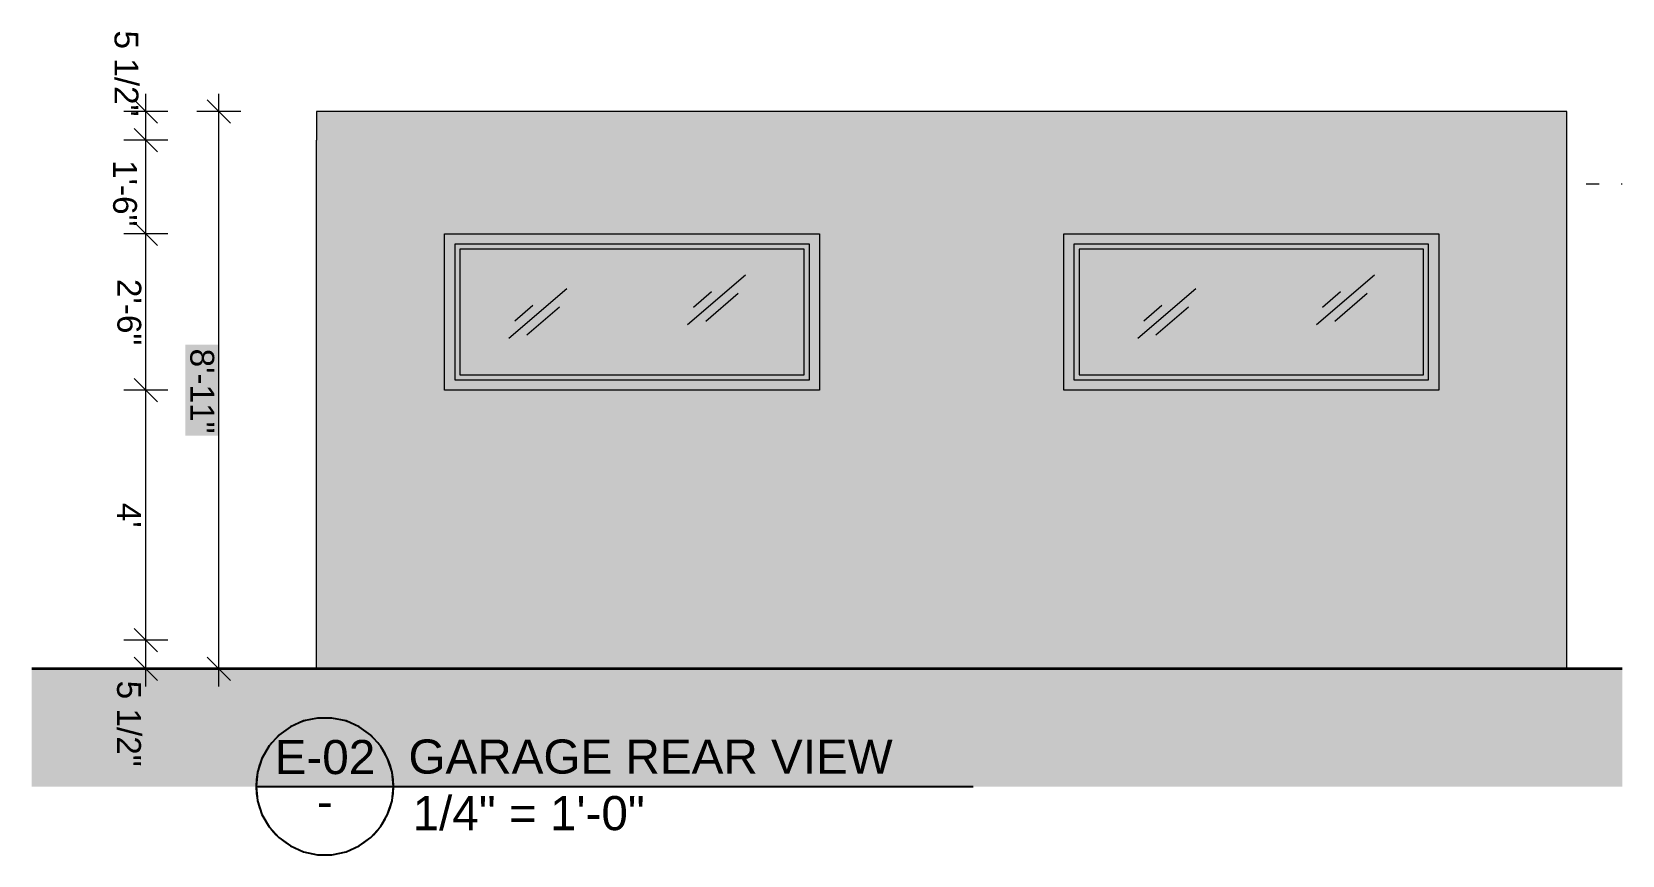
# Model space of a CAD drawing. Header units: millimetres. Extents: x -419 to 20046, y -14642 to 2638.
# Drawn here: x 10292.1 to 10699.1, y -265 to -54.3 of the extents above; entities that cross this region are included whole.
import ezdxf

# ---------------------------------------------------------------- set-up
doc = ezdxf.new("R2010")
doc.units = ezdxf.units.MM
for name, color, linetype in [('PDF6_A$$$DIMENSIONS.2D', 7, 'Continuous'), ('PDF6_C$$$MESH$(TERRAIN).3D', 7, 'Continuous'), ('PDF6_Text', 7, 'Continuous')]:
    doc.layers.add(name, color=color, linetype=linetype)
doc.layers.add('PDF6_A$$$SLAB$$$FLOOR$$$STRUCTURAL.3D', color=7, linetype='Continuous', true_color=0x757575)
doc.layers.add('PDF6_A$$$WALL$$$EXTERIOR.3D', color=7, linetype='Continuous', true_color=0x757575)
doc.styles.add('PDF Arial', font='arial.ttf')
doc.styles.get("Standard").update_dxf_attribs({"font": 'arial.ttf'})

msp = doc.modelspace()

# ---------------------------------------------------------------- hatches: boundary and pattern name
at = {"layer": 'PDF6_A$$$WALL$$$EXTERIOR.3D', "true_color": 0xffffff, "transparency": 33554559}
for points in [[(10397.692, -108.632), (10400.317, -108.632), (10491.066, -108.632), (10493.692, -108.632), (10493.692, -106.006), (10397.692, -106.006)], [(10491.066, -108.632), (10400.317, -108.632), (10400.317, -109.944), (10401.63, -109.944), (10489.756, -109.944), (10491.066, -109.944)], [(10556.16, -108.632), (10558.783, -108.632), (10649.534, -108.632), (10652.16, -108.632), (10652.16, -106.006), (10556.16, -106.006)], [(10649.534, -108.632), (10558.783, -108.632), (10558.783, -109.944), (10560.096, -109.944), (10648.222, -109.944), (10649.534, -109.944)], [(10400.317, -142.07), (10400.317, -143.383), (10491.066, -143.383), (10491.066, -142.07), (10489.756, -142.07), (10401.63, -142.07)], [(10558.783, -142.07), (10558.783, -143.383), (10649.534, -143.383), (10649.534, -142.07), (10648.222, -142.07), (10560.096, -142.07)], [(10493.692, -143.383), (10491.066, -143.383), (10400.317, -143.383), (10397.692, -143.383), (10397.692, -146.006), (10493.692, -146.006)], [(10652.16, -143.383), (10649.534, -143.383), (10558.783, -143.383), (10556.16, -143.383), (10556.16, -146.006), (10652.16, -146.006)]]:
    msp.add_hatch(color=7, dxfattribs=at).paths.add_polyline_path(points)
at = {"layer": 'PDF6_C$$$MESH$(TERRAIN).3D', "true_color": 0xffffff, "transparency": 33554559}
msp.add_hatch(color=7, dxfattribs=at).paths.add_polyline_path([(10292.061, -247.459), (10292.061, -217.341), (10699.107, -217.341), (10699.107, -242.805), (10699.107, -247.459)])

# ---------------------------------------------------------------- linework, layer by layer
at = {"layer": 'PDF6_A$$$DIMENSIONS.2D', "lineweight": 13}
for points in [[(10324.253, -77.675), (10318.254, -71.673)], [(10321.252, -221.841), (10321.252, -217.341), (10321.252, -210.006), (10321.252, -146.006), (10321.252, -106.006), (10321.252, -82.006), (10321.252, -74.674), (10321.252, -70.174)], [(10342.916, -77.675), (10336.914, -71.673)], [(10339.915, -221.841), (10339.915, -217.341), (10339.915, -74.674), (10339.915, -70.174)], [(10326.878, -74.674), (10315.628, -74.674)], [(10345.539, -74.674), (10334.291, -74.674)], [(10318.254, -79.008), (10324.253, -85.007)], [(10326.878, -82.006), (10315.628, -82.006)], [(10318.254, -103.008), (10324.253, -109.007)], [(10326.878, -106.006), (10315.628, -106.006)], [(10326.878, -146.006), (10315.628, -146.006)], [(10318.254, -143.008), (10324.253, -149.007)], [(10318.254, -207.008), (10324.253, -213.007)], [(10326.878, -210.006), (10315.628, -210.006)], [(10318.254, -214.34), (10324.253, -220.339)], [(10336.914, -214.34), (10342.916, -220.339)], [(10326.878, -217.341), (10315.628, -217.341)], [(10345.539, -217.341), (10334.291, -217.341)]]:
    msp.add_lwpolyline(points, dxfattribs=at)
at = {"layer": 'PDF6_A$$$DIMENSIONS.2D', "lineweight": 25}
msp.add_lwpolyline([(10384.652, -247.403), (10384.269, -243.745), (10383.13, -240.245), (10381.291, -237.06), (10378.829, -234.326), (10375.854, -232.162), (10372.492, -230.665), (10368.892, -229.902), (10365.213, -229.902), (10361.615, -230.665), (10358.254, -232.162), (10355.275, -234.326), (10352.814, -237.06), (10350.974, -240.245), (10349.838, -243.745), (10349.452, -247.403), (10349.838, -251.064), (10350.974, -254.564), (10352.814, -257.749), (10355.275, -260.483), (10358.254, -262.647), (10361.615, -264.144), (10365.213, -264.908), (10368.892, -264.908), (10372.492, -264.144), (10375.854, -262.647), (10378.829, -260.483), (10381.291, -257.749), (10383.13, -254.564), (10384.269, -251.064)], close=True, dxfattribs=at)
msp.add_lwpolyline([(10349.452, -247.403), (10533.006, -247.403)], dxfattribs=at)
at = {"layer": 'PDF6_A$$$DIMENSIONS.2D', "lineweight": 0}
msp.add_circle((10367.052, -247.403), 17.6, dxfattribs=at)
at = {"layer": 'PDF6_A$$$DIMENSIONS.2D', "color": 7, "lineweight": 0, "true_color": 0xffffff, "transparency": 33554559}
msp.add_solid([(10339.752, -157.612), (10331.369, -157.612), (10339.752, -134.403), (10331.369, -134.403)], dxfattribs=at)
at = {"layer": 'PDF6_A$$$SLAB$$$FLOOR$$$STRUCTURAL.3D', "lineweight": 9}
for points in [[(10684.926, -82.006), (10684.926, -74.674), (10364.926, -74.674), (10364.926, -82.006)], [(10364.926, -217.341), (10364.926, -210.006)], [(10684.926, -217.341), (10684.926, -210.006)]]:
    msp.add_lwpolyline(points, dxfattribs=at)
at = {"layer": 'PDF6_A$$$SLAB$$$FLOOR$$$STRUCTURAL.3D', "color": 7, "lineweight": 0, "true_color": 0xffffff, "transparency": 33554559}
for points in [[(10364.926, -82.006), (10684.926, -82.006), (10364.926, -74.674), (10684.926, -74.674)], [(10364.926, -217.341), (10684.926, -217.341), (10364.926, -210.006), (10684.926, -210.006)]]:
    msp.add_solid(points, dxfattribs=at)
at = {"layer": 'PDF6_A$$$WALL$$$EXTERIOR.3D', "lineweight": 9}
for points in [[(10364.926, -210.006), (10364.926, -82.006)], [(10684.926, -210.006), (10684.926, -82.006)]]:
    msp.add_lwpolyline(points, dxfattribs=at)
at = {"layer": 'PDF6_A$$$WALL$$$EXTERIOR.3D', "color": 7, "lineweight": 13}
for points in [[(10689.872, -93.206), (10693.178, -93.206)], [(10698.819, -93.206), (10699.107, -93.206)]]:
    msp.add_lwpolyline(points, dxfattribs=at)
at = {"layer": 'PDF6_A$$$WALL$$$EXTERIOR.3D', "lineweight": 9}
for points in [[(10493.692, -146.006), (10397.692, -146.006), (10397.692, -143.383), (10397.692, -108.632), (10397.692, -106.006), (10493.692, -106.006), (10493.692, -108.632), (10493.692, -143.383)], [(10400.317, -108.632), (10400.317, -143.383), (10491.066, -143.383), (10491.066, -108.632)], [(10652.16, -146.006), (10556.16, -146.006), (10556.16, -143.383), (10556.16, -108.632), (10556.16, -106.006), (10652.16, -106.006), (10652.16, -108.632), (10652.16, -143.383)], [(10558.783, -108.632), (10558.783, -143.383), (10649.534, -143.383), (10649.534, -108.632)], [(10401.63, -109.944), (10401.63, -142.07), (10489.756, -142.07), (10489.756, -109.944)], [(10560.096, -109.944), (10560.096, -142.07), (10648.222, -142.07), (10648.222, -109.944)]]:
    msp.add_lwpolyline(points, close=True, dxfattribs=at)
at = {"layer": 'PDF6_A$$$WALL$$$EXTERIOR.3D', "color": 253, "lineweight": 9, "true_color": 0xa5a5a5}
for points in [[(10459.905, -129.212), (10474.734, -116.47)], [(10620.888, -129.212), (10635.716, -116.47)], [(10414.17, -132.69), (10428.999, -119.947)], [(10461.432, -124.75), (10466.058, -120.776)], [(10464.534, -128.358), (10472.862, -121.202)], [(10575.153, -132.69), (10589.982, -119.947)], [(10622.415, -124.75), (10627.041, -120.776)], [(10625.517, -128.358), (10633.844, -121.202)], [(10415.697, -128.227), (10420.324, -124.251)], [(10418.799, -131.835), (10427.127, -124.679)], [(10576.68, -128.227), (10581.306, -124.251)], [(10579.782, -131.835), (10588.109, -124.679)]]:
    msp.add_lwpolyline(points, dxfattribs=at)
at = {"layer": 'PDF6_A$$$WALL$$$EXTERIOR.3D', "color": 7, "lineweight": 0, "true_color": 0xffffff, "transparency": 33554559}
for points in [[(10364.926, -210.006), (10372.258, -210.006), (10364.926, -82.006), (10372.258, -82.006)], [(10372.258, -82.006), (10372.258, -210.006), (10684.926, -82.006), (10684.926, -210.006)], [(10397.692, -106.006), (10493.692, -106.006), (10397.692, -146.006), (10493.692, -146.006)], [(10397.692, -143.383), (10400.317, -143.383), (10397.692, -108.632), (10400.317, -108.632)], [(10493.692, -108.632), (10491.066, -108.632), (10493.692, -143.383), (10491.066, -143.383)], [(10556.16, -146.006), (10556.16, -106.006), (10652.16, -146.006), (10652.16, -106.006)], [(10556.16, -143.383), (10558.783, -143.383), (10556.16, -108.632), (10558.783, -108.632)], [(10652.16, -108.632), (10649.534, -108.632), (10652.16, -143.383), (10649.534, -143.383)], [(10401.63, -109.944), (10400.317, -109.944), (10401.63, -142.07), (10400.317, -142.07)], [(10489.756, -142.07), (10489.756, -109.944), (10401.63, -142.07), (10401.63, -109.944)], [(10489.756, -109.944), (10489.756, -142.07), (10491.066, -109.944), (10491.066, -142.07)], [(10560.096, -109.944), (10558.783, -109.944), (10560.096, -142.07), (10558.783, -142.07)], [(10648.222, -142.07), (10648.222, -109.944), (10560.096, -142.07), (10560.096, -109.944)], [(10648.222, -109.944), (10648.222, -142.07), (10649.534, -109.944), (10649.534, -142.07)]]:
    msp.add_solid(points, dxfattribs=at)
at = {"layer": 'PDF6_C$$$MESH$(TERRAIN).3D', "lineweight": 35}
msp.add_lwpolyline([(10699.107, -217.341), (10292.061, -217.341)], dxfattribs=at)

# ---------------------------------------------------------------- texts
at = {"color": 18, "true_color": 0x000000, "insert": (10319.337, -53.961), "char_height": 6.1083, "width": 22.3169, "attachment_point": 1, "rotation": 270}
msp.add_mtext('5 1/2"', dxfattribs=at)
at = {"layer": 'PDF6_Text', "char_height": 6.1083, "attachment_point": 7, "rotation": 270, "style": 'PDF Arial'}
for s, insert in [('1\'-6" ', (10312.787, -87.111)), ('2\'-6"', (10313.875, -117.523)), ('8\'-11"', (10332.542, -135.368)), ("4'", (10313.9, -174.82)), ('5 1/2"', (10313.796, -220.337))]:
    msp.add_mtext(s, dxfattribs=dict(at, insert=insert))
at = {"layer": 'PDF6_Text', "attachment_point": 7, "style": 'PDF Arial'}
for s, insert, char_height in [('E-02', (10354.213, -244.379), 8.7262), ('GARAGE REAR VIEW', (10388.462, -244.252), 8.72621), ('-', (10365.022, -255.58), 8.726), ('1/4" = 1\'-0"', (10389.52, -258.729), 8.72621)]:
    msp.add_mtext(s, dxfattribs=dict(at, insert=insert, char_height=char_height))

doc.saveas('drawing.dxf')
